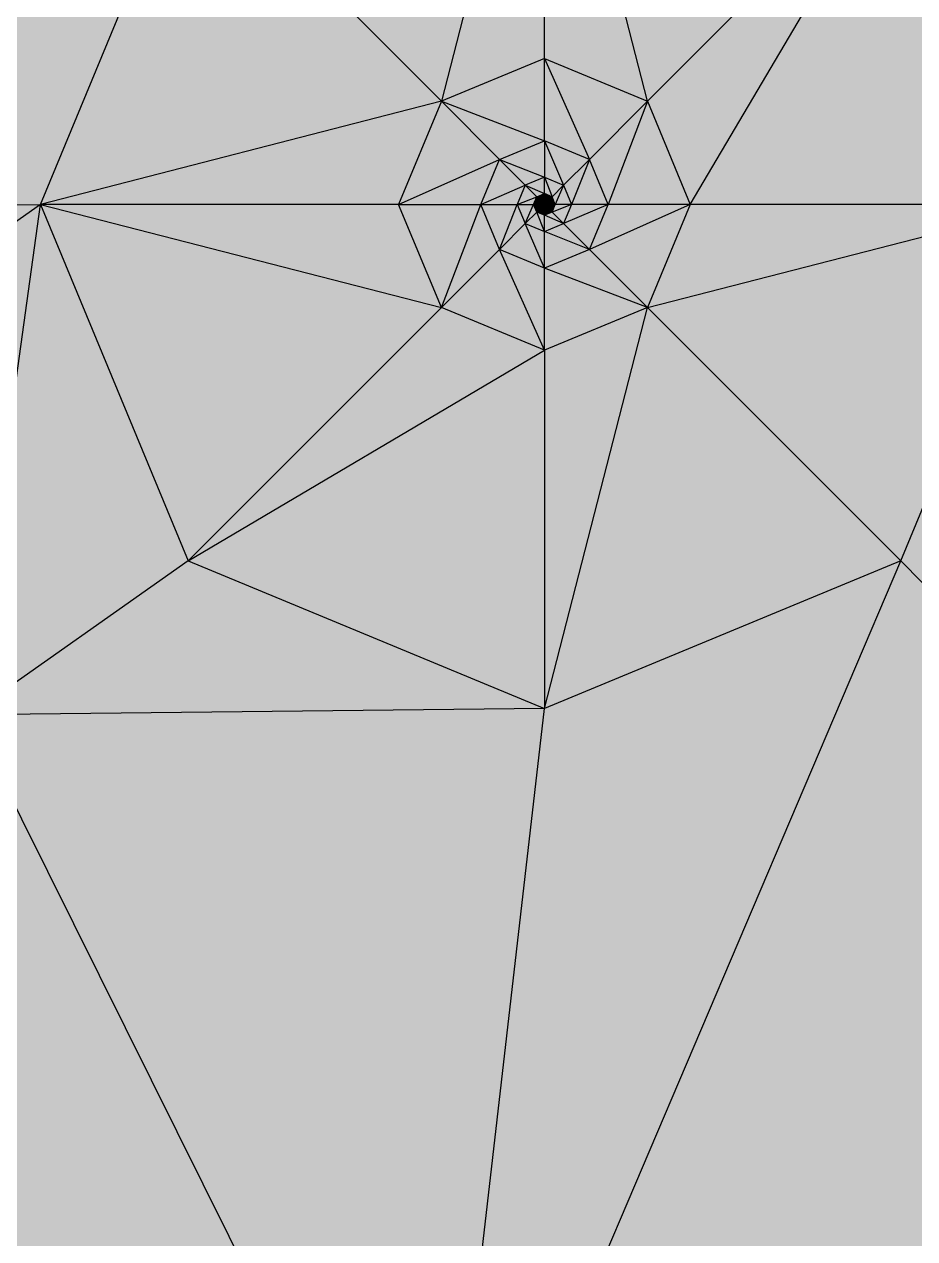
# Model space of a CAD drawing. Header units: inches. Extents: x 0 to 613718, y 0 to 269741.
# Drawn here: x 612914.6 to 613036.8, y 267830.2 to 267996.7 of the extents above; entities that cross this region are included whole.
import ezdxf

# ---------------------------------------------------------------- set-up
doc = ezdxf.new("R2010")
doc.units = ezdxf.units.IN
doc.header["$MEASUREMENT"] = 0

msp = doc.modelspace()

# ---------------------------------------------------------------- hatches: boundary and pattern name
for points in [[(612986, 268041.13), (612937.12, 268020.88), (612971.86, 267986.14), (612986, 268041.13)], [(612986, 268041.13), (612937.12, 268020.88), (612971.86, 267986.14), (612986, 268041.13)], [(612986, 268041.13), (612971.86, 267986.14), (612986, 267992), (612986, 268041.13)], [(612986, 268041.13), (612971.86, 267986.14), (612986, 267992), (612986, 268041.13)], [(613000.14, 267986.14), (612986, 268041.13), (612986, 267992), (613000.14, 267986.14)], [(613034.88, 268020.88), (612986, 268041.13), (613000.14, 267986.14), (613034.88, 268020.88)], [(613000.14, 267986.14), (612986, 268041.13), (612986, 267992), (613000.14, 267986.14)], [(613034.88, 268020.88), (612986, 268041.13), (613000.14, 267986.14), (613034.88, 268020.88)], [(612937.12, 268020.88), (612838, 267971.13), (612916.87, 267972), (612937.12, 268020.88)], [(612937.12, 268020.88), (612838, 267971.13), (612916.87, 267972), (612937.12, 268020.88)], [(612971.86, 267986.14), (612937.12, 268020.88), (612916.87, 267972), (612971.86, 267986.14)], [(612971.86, 267986.14), (612937.12, 268020.88), (612916.87, 267972), (612971.86, 267986.14)], [(613034.88, 268020.88), (613000.14, 267986.14), (613006, 267972), (613034.88, 268020.88)], [(613034.88, 268020.88), (613000.14, 267986.14), (613006, 267972), (613034.88, 268020.88)], [(613055.13, 267972), (613034.88, 268020.88), (613006, 267972), (613055.13, 267972)], [(613055.13, 267972), (613034.88, 268020.88), (613006, 267972), (613055.13, 267972)], [(612986, 267992), (612971.86, 267986.14), (612986, 267980.73), (612986, 267992)], [(612986, 267992), (612971.86, 267986.14), (612986, 267980.73), (612986, 267992)], [(613000.14, 267986.14), (612986, 267992), (612992.17, 267978.17), (613000.14, 267986.14)], [(612992.17, 267978.17), (612986, 267992), (612986, 267980.73), (612992.17, 267978.17)], [(613000.14, 267986.14), (612986, 267992), (612992.17, 267978.17), (613000.14, 267986.14)], [(612992.17, 267978.17), (612986, 267992), (612986, 267980.73), (612992.17, 267978.17)], [(612971.86, 267986.14), (612916.87, 267972), (612966, 267972), (612971.86, 267986.14)], [(612971.86, 267986.14), (612916.87, 267972), (612966, 267972), (612971.86, 267986.14)], [(612979.83, 267978.17), (612971.86, 267986.14), (612966, 267972), (612979.83, 267978.17)], [(612979.83, 267978.17), (612971.86, 267986.14), (612966, 267972), (612979.83, 267978.17)], [(612986, 267980.73), (612971.86, 267986.14), (612979.83, 267978.17), (612986, 267980.73)], [(612986, 267980.73), (612971.86, 267986.14), (612979.83, 267978.17), (612986, 267980.73)], [(613000.14, 267986.14), (612992.17, 267978.17), (612994.73, 267972), (613000.14, 267986.14)], [(613000.14, 267986.14), (612992.17, 267978.17), (612994.73, 267972), (613000.14, 267986.14)], [(613006, 267972), (613000.14, 267986.14), (612994.73, 267972), (613006, 267972)], [(613006, 267972), (613000.14, 267986.14), (612994.73, 267972), (613006, 267972)], [(612986, 267980.73), (612979.83, 267978.17), (612986, 267975.72), (612986, 267980.73)], [(612986, 267980.73), (612979.83, 267978.17), (612986, 267975.72), (612986, 267980.73)], [(612992.17, 267978.17), (612986, 267980.73), (612988.63, 267974.63), (612992.17, 267978.17)], [(612988.63, 267974.63), (612986, 267980.73), (612986, 267975.72), (612988.63, 267974.63)], [(612992.17, 267978.17), (612986, 267980.73), (612988.63, 267974.63), (612992.17, 267978.17)], [(612988.63, 267974.63), (612986, 267980.73), (612986, 267975.72), (612988.63, 267974.63)], [(612979.83, 267978.17), (612966, 267972), (612977.27, 267972), (612979.83, 267978.17)], [(612979.83, 267978.17), (612966, 267972), (612977.27, 267972), (612979.83, 267978.17)], [(612983.37, 267974.63), (612979.83, 267978.17), (612977.27, 267972), (612983.37, 267974.63)], [(612983.37, 267974.63), (612979.83, 267978.17), (612977.27, 267972), (612983.37, 267974.63)], [(612986, 267975.72), (612979.83, 267978.17), (612983.37, 267974.63), (612986, 267975.72)], [(612986, 267975.72), (612979.83, 267978.17), (612983.37, 267974.63), (612986, 267975.72)], [(612992.17, 267978.17), (612988.63, 267974.63), (612989.72, 267972), (612992.17, 267978.17)], [(612992.17, 267978.17), (612988.63, 267974.63), (612989.72, 267972), (612992.17, 267978.17)], [(612994.73, 267972), (612992.17, 267978.17), (612989.72, 267972), (612994.73, 267972)], [(612994.73, 267972), (612992.17, 267978.17), (612989.72, 267972), (612994.73, 267972)], [(612983.37, 267974.63), (612977.27, 267972), (612982.28, 267972), (612983.37, 267974.63)], [(612983.37, 267974.63), (612977.27, 267972), (612982.28, 267972), (612983.37, 267974.63)], [(612984.95, 267973.05), (612983.37, 267974.63), (612982.28, 267972), (612984.95, 267973.05)], [(612984.95, 267973.05), (612983.37, 267974.63), (612982.28, 267972), (612984.95, 267973.05)], [(612986, 267975.72), (612983.37, 267974.63), (612986, 267973.49), (612986, 267975.72)], [(612986, 267975.72), (612983.37, 267974.63), (612986, 267973.49), (612986, 267975.72)], [(612986, 267973.49), (612983.37, 267974.63), (612984.95, 267973.05), (612986, 267973.49)], [(612986, 267973.49), (612983.37, 267974.63), (612984.95, 267973.05), (612986, 267973.49)], [(612988.63, 267974.63), (612986, 267975.72), (612987.05, 267973.05), (612988.63, 267974.63)], [(612987.05, 267973.05), (612986, 267975.72), (612986, 267973.49), (612987.05, 267973.05)], [(612988.63, 267974.63), (612986, 267975.72), (612987.05, 267973.05), (612988.63, 267974.63)], [(612987.05, 267973.05), (612986, 267975.72), (612986, 267973.49), (612987.05, 267973.05)], [(612988.63, 267974.63), (612987.05, 267973.05), (612987.49, 267972), (612988.63, 267974.63)], [(612988.63, 267974.63), (612987.05, 267973.05), (612987.49, 267972), (612988.63, 267974.63)], [(612989.72, 267972), (612988.63, 267974.63), (612987.49, 267972), (612989.72, 267972)], [(612989.72, 267972), (612988.63, 267974.63), (612987.49, 267972), (612989.72, 267972)], [(612984.95, 267973.05), (612982.28, 267972), (612984.51, 267972), (612984.95, 267973.05)], [(612984.95, 267973.05), (612982.28, 267972), (612984.51, 267972), (612984.95, 267973.05)], [(612985.65, 267972.35), (612984.95, 267973.05), (612984.51, 267972), (612985.65, 267972.35)], [(612985.65, 267972.35), (612984.95, 267973.05), (612984.51, 267972), (612985.65, 267972.35)], [(612986, 267973.49), (612984.95, 267973.05), (612986, 267972.5), (612986, 267973.49)], [(612986, 267973.49), (612984.95, 267973.05), (612986, 267972.5), (612986, 267973.49)], [(612986, 267972.5), (612984.95, 267973.05), (612985.65, 267972.35), (612986, 267972.5)], [(612986, 267972.5), (612984.95, 267973.05), (612985.65, 267972.35), (612986, 267972.5)], [(612987.05, 267973.05), (612986, 267973.49), (612986.35, 267972.35), (612987.05, 267973.05)], [(612986.35, 267972.35), (612986, 267973.49), (612986, 267972.5), (612986.35, 267972.35)], [(612987.05, 267973.05), (612986, 267973.49), (612986.35, 267972.35), (612987.05, 267973.05)], [(612986.35, 267972.35), (612986, 267973.49), (612986, 267972.5), (612986.35, 267972.35)], [(612987.05, 267973.05), (612986.35, 267972.35), (612986.5, 267972), (612987.05, 267973.05)], [(612987.05, 267973.05), (612986.35, 267972.35), (612986.5, 267972), (612987.05, 267973.05)], [(612987.49, 267972), (612987.05, 267973.05), (612986.5, 267972), (612987.49, 267972)], [(612987.49, 267972), (612987.05, 267973.05), (612986.5, 267972), (612987.49, 267972)], [(612916.87, 267972), (612838, 267971.13), (612886.88, 267950.88), (612916.87, 267972)], [(612916.87, 267972), (612838, 267971.13), (612886.88, 267950.88), (612916.87, 267972)], [(612916.87, 267972), (612886.88, 267950.88), (612907.13, 267902), (612916.87, 267972)], [(612916.87, 267972), (612886.88, 267950.88), (612907.13, 267902), (612916.87, 267972)], [(612937.12, 267923.12), (612916.87, 267972), (612907.13, 267902), (612937.12, 267923.12)], [(612937.12, 267923.12), (612916.87, 267972), (612907.13, 267902), (612937.12, 267923.12)], [(612971.86, 267957.86), (612966, 267972), (612916.87, 267972), (612971.86, 267957.86)], [(612971.86, 267957.86), (612916.87, 267972), (612937.12, 267923.12), (612971.86, 267957.86)], [(612971.86, 267957.86), (612966, 267972), (612916.87, 267972), (612971.86, 267957.86)], [(612971.86, 267957.86), (612916.87, 267972), (612937.12, 267923.12), (612971.86, 267957.86)], [(612977.27, 267972), (612966, 267972), (612971.86, 267957.86), (612977.27, 267972)], [(612977.27, 267972), (612966, 267972), (612971.86, 267957.86), (612977.27, 267972)], [(612979.83, 267965.83), (612977.27, 267972), (612971.86, 267957.86), (612979.83, 267965.83)], [(612979.83, 267965.83), (612977.27, 267972), (612971.86, 267957.86), (612979.83, 267965.83)], [(612982.28, 267972), (612977.27, 267972), (612979.83, 267965.83), (612982.28, 267972)], [(612982.28, 267972), (612977.27, 267972), (612979.83, 267965.83), (612982.28, 267972)], [(612983.37, 267969.37), (612982.28, 267972), (612979.83, 267965.83), (612983.37, 267969.37)], [(612983.37, 267969.37), (612982.28, 267972), (612979.83, 267965.83), (612983.37, 267969.37)], [(612984.51, 267972), (612982.28, 267972), (612983.37, 267969.37), (612984.51, 267972)], [(612984.51, 267972), (612982.28, 267972), (612983.37, 267969.37), (612984.51, 267972)], [(612984.95, 267970.95), (612984.51, 267972), (612983.37, 267969.37), (612984.95, 267970.95)], [(612984.95, 267970.95), (612984.51, 267972), (612983.37, 267969.37), (612984.95, 267970.95)], [(612985.65, 267972.35), (612984.51, 267972), (612985.5, 267972), (612985.65, 267972.35)], [(612985.65, 267972.35), (612984.51, 267972), (612985.5, 267972), (612985.65, 267972.35)], [(612985.5, 267972), (612984.51, 267972), (612984.95, 267970.95), (612985.5, 267972)], [(612985.5, 267972), (612984.51, 267972), (612984.95, 267970.95), (612985.5, 267972)], [(612985.65, 267971.65), (612985.5, 267972), (612984.95, 267970.95), (612985.65, 267971.65)], [(612985.65, 267971.65), (612985.5, 267972), (612984.95, 267970.95), (612985.65, 267971.65)], [(612986, 267970.51), (612985.65, 267971.65), (612984.95, 267970.95), (612986, 267970.51)], [(612986, 267970.51), (612985.65, 267971.65), (612984.95, 267970.95), (612986, 267970.51)], [(612986, 267972), (612985.65, 267972.35), (612985.5, 267972), (612986, 267972)], [(612986, 267972), (612985.65, 267972.35), (612985.5, 267972), (612986, 267972)], [(612986, 267972), (612985.5, 267972), (612985.65, 267971.65), (612986, 267972)], [(612986, 267972), (612985.5, 267972), (612985.65, 267971.65), (612986, 267972)], [(612986, 267972.5), (612985.65, 267972.35), (612986, 267972), (612986, 267972.5)], [(612986, 267972.5), (612985.65, 267972.35), (612986, 267972), (612986, 267972.5)], [(612986, 267972), (612985.65, 267971.65), (612986, 267971.5), (612986, 267972)], [(612986, 267972), (612985.65, 267971.65), (612986, 267971.5), (612986, 267972)], [(612986, 267971.5), (612985.65, 267971.65), (612986, 267970.51), (612986, 267971.5)], [(612986, 267971.5), (612985.65, 267971.65), (612986, 267970.51), (612986, 267971.5)], [(612986.35, 267972.35), (612986, 267972.5), (612986, 267972), (612986.35, 267972.35)], [(612986.35, 267972.35), (612986, 267972.5), (612986, 267972), (612986.35, 267972.35)], [(612986.5, 267972), (612986.35, 267972.35), (612986, 267972), (612986.5, 267972)], [(612986.5, 267972), (612986.35, 267972.35), (612986, 267972), (612986.5, 267972)], [(612986.35, 267971.65), (612986, 267972), (612986, 267971.5), (612986.35, 267971.65)], [(612986.5, 267972), (612986, 267972), (612986.35, 267971.65), (612986.5, 267972)], [(612986.35, 267971.65), (612986, 267972), (612986, 267971.5), (612986.35, 267971.65)], [(612986.5, 267972), (612986, 267972), (612986.35, 267971.65), (612986.5, 267972)], [(612987.05, 267970.95), (612986.35, 267971.65), (612986, 267971.5), (612987.05, 267970.95)], [(612987.05, 267970.95), (612986.35, 267971.65), (612986, 267971.5), (612987.05, 267970.95)], [(612987.05, 267970.95), (612986, 267971.5), (612986, 267970.51), (612987.05, 267970.95)], [(612987.05, 267970.95), (612986, 267971.5), (612986, 267970.51), (612987.05, 267970.95)], [(612987.49, 267972), (612986.35, 267971.65), (612987.05, 267970.95), (612987.49, 267972)], [(612987.49, 267972), (612986.5, 267972), (612986.35, 267971.65), (612987.49, 267972)], [(612987.49, 267972), (612986.35, 267971.65), (612987.05, 267970.95), (612987.49, 267972)], [(612987.49, 267972), (612986.5, 267972), (612986.35, 267971.65), (612987.49, 267972)], [(612989.72, 267972), (612987.05, 267970.95), (612988.63, 267969.37), (612989.72, 267972)], [(612989.72, 267972), (612987.49, 267972), (612987.05, 267970.95), (612989.72, 267972)], [(612989.72, 267972), (612987.05, 267970.95), (612988.63, 267969.37), (612989.72, 267972)], [(612989.72, 267972), (612987.49, 267972), (612987.05, 267970.95), (612989.72, 267972)], [(612994.73, 267972), (612988.63, 267969.37), (612992.17, 267965.83), (612994.73, 267972)], [(612994.73, 267972), (612989.72, 267972), (612988.63, 267969.37), (612994.73, 267972)], [(612994.73, 267972), (612988.63, 267969.37), (612992.17, 267965.83), (612994.73, 267972)], [(612994.73, 267972), (612989.72, 267972), (612988.63, 267969.37), (612994.73, 267972)], [(613006, 267972), (612992.17, 267965.83), (613000.14, 267957.86), (613006, 267972)], [(613006, 267972), (612994.73, 267972), (612992.17, 267965.83), (613006, 267972)], [(613006, 267972), (612992.17, 267965.83), (613000.14, 267957.86), (613006, 267972)], [(613006, 267972), (612994.73, 267972), (612992.17, 267965.83), (613006, 267972)], [(613055.13, 267972), (613006, 267972), (613000.14, 267957.86), (613055.13, 267972)], [(613055.13, 267972), (613000.14, 267957.86), (613034.88, 267923.12), (613055.13, 267972)], [(613055.13, 267972), (613006, 267972), (613000.14, 267957.86), (613055.13, 267972)], [(613055.13, 267972), (613000.14, 267957.86), (613034.88, 267923.12), (613055.13, 267972)], [(613116.81, 267839.92), (613055.13, 267972), (613034.88, 267923.12), (613116.81, 267839.92)], [(613116.81, 267839.92), (613055.13, 267972), (613034.88, 267923.12), (613116.81, 267839.92)], [(612986, 267968.28), (612984.95, 267970.95), (612983.37, 267969.37), (612986, 267968.28)], [(612986, 267968.28), (612984.95, 267970.95), (612983.37, 267969.37), (612986, 267968.28)], [(612986, 267970.51), (612984.95, 267970.95), (612986, 267968.28), (612986, 267970.51)], [(612986, 267970.51), (612984.95, 267970.95), (612986, 267968.28), (612986, 267970.51)], [(612988.63, 267969.37), (612987.05, 267970.95), (612986, 267970.51), (612988.63, 267969.37)], [(612988.63, 267969.37), (612987.05, 267970.95), (612986, 267970.51), (612988.63, 267969.37)], [(612988.63, 267969.37), (612986, 267970.51), (612986, 267968.28), (612988.63, 267969.37)], [(612988.63, 267969.37), (612986, 267970.51), (612986, 267968.28), (612988.63, 267969.37)], [(612986, 267963.27), (612983.37, 267969.37), (612979.83, 267965.83), (612986, 267963.27)], [(612986, 267963.27), (612983.37, 267969.37), (612979.83, 267965.83), (612986, 267963.27)], [(612986, 267968.28), (612983.37, 267969.37), (612986, 267963.27), (612986, 267968.28)], [(612986, 267968.28), (612983.37, 267969.37), (612986, 267963.27), (612986, 267968.28)], [(612992.17, 267965.83), (612988.63, 267969.37), (612986, 267968.28), (612992.17, 267965.83)], [(612992.17, 267965.83), (612988.63, 267969.37), (612986, 267968.28), (612992.17, 267965.83)], [(612992.17, 267965.83), (612986, 267968.28), (612986, 267963.27), (612992.17, 267965.83)], [(612992.17, 267965.83), (612986, 267968.28), (612986, 267963.27), (612992.17, 267965.83)], [(612986, 267952), (612979.83, 267965.83), (612971.86, 267957.86), (612986, 267952)], [(612986, 267952), (612979.83, 267965.83), (612971.86, 267957.86), (612986, 267952)], [(612986, 267963.27), (612979.83, 267965.83), (612986, 267952), (612986, 267963.27)], [(612986, 267963.27), (612979.83, 267965.83), (612986, 267952), (612986, 267963.27)], [(613000.14, 267957.86), (612992.17, 267965.83), (612986, 267963.27), (613000.14, 267957.86)], [(613000.14, 267957.86), (612992.17, 267965.83), (612986, 267963.27), (613000.14, 267957.86)], [(613000.14, 267957.86), (612986, 267963.27), (612986, 267952), (613000.14, 267957.86)], [(613000.14, 267957.86), (612986, 267963.27), (612986, 267952), (613000.14, 267957.86)], [(612986, 267952), (612971.86, 267957.86), (612937.12, 267923.12), (612986, 267952)], [(612986, 267952), (612971.86, 267957.86), (612937.12, 267923.12), (612986, 267952)], [(613000.14, 267957.86), (612986, 267952), (612986, 267902.87), (613000.14, 267957.86)], [(613034.88, 267923.12), (613000.14, 267957.86), (612986, 267902.87), (613034.88, 267923.12)], [(613000.14, 267957.86), (612986, 267952), (612986, 267902.87), (613000.14, 267957.86)], [(613034.88, 267923.12), (613000.14, 267957.86), (612986, 267902.87), (613034.88, 267923.12)], [(612986, 267952), (612937.12, 267923.12), (612986, 267902.87), (612986, 267952)], [(612986, 267952), (612937.12, 267923.12), (612986, 267902.87), (612986, 267952)], [(612986, 267902.87), (612937.12, 267923.12), (612907.13, 267902), (612986, 267902.87)], [(612986, 267902.87), (612937.12, 267923.12), (612907.13, 267902), (612986, 267902.87)], [(613034.88, 267923.12), (612986, 267902.87), (612971.08, 267773.34), (613034.88, 267923.12)], [(613116.81, 267839.92), (613034.88, 267923.12), (612971.08, 267773.34), (613116.81, 267839.92)], [(613034.88, 267923.12), (612986, 267902.87), (612971.08, 267773.34), (613034.88, 267923.12)], [(613116.81, 267839.92), (613034.88, 267923.12), (612971.08, 267773.34), (613116.81, 267839.92)], [(612971.08, 267773.34), (612907.13, 267902), (612886.88, 267853.12), (612971.08, 267773.34)], [(612971.08, 267773.34), (612907.13, 267902), (612886.88, 267853.12), (612971.08, 267773.34)], [(612986, 267902.87), (612907.13, 267902), (612971.08, 267773.34), (612986, 267902.87)], [(612986, 267902.87), (612907.13, 267902), (612971.08, 267773.34), (612986, 267902.87)]]:
    msp.add_hatch(color=256).paths.add_polyline_path(points, flags=0)

# ---------------------------------------------------------------- linework, layer by layer
for points, elevation in [([(612992.17, 267978.17), (612986, 267980.73)], 246.6), ([(612992.17, 267978.17), (612986, 267980.73)], 246.6), ([(612986, 267975.72), (612988.63, 267974.63)], 246.54), ([(612986, 267975.72), (612988.63, 267974.63)], 246.54), ([(612987.05, 267973.05), (612986, 267973.49)], 246.5), ([(612987.05, 267973.05), (612986, 267973.49)], 246.5), ([(612985.65, 267972.35), (612985.5, 267972)], 246.44), ([(612985.65, 267972.35), (612985.5, 267972)], 246.44), ([(612985.5, 267972), (612986, 267972)], 246.44), ([(612985.5, 267972), (612985.65, 267971.65)], 246.44), ([(612985.5, 267972), (612986, 267972)], 246.44), ([(612985.5, 267972), (612985.65, 267971.65)], 246.44), ([(612986, 267972.5), (612985.65, 267972.35)], 246.44), ([(612986, 267972.5), (612985.65, 267972.35)], 246.44), ([(612986, 267972), (612985.65, 267972.35)], 246.44), ([(612986, 267972), (612985.65, 267972.35)], 246.44), ([(612986, 267972), (612985.65, 267971.65)], 246.44), ([(612986, 267972), (612985.65, 267971.65)], 246.44), ([(612985.65, 267971.65), (612986, 267971.5)], 246.44), ([(612985.65, 267971.65), (612986, 267971.5)], 246.44), ([(612986, 267972.5), (612986.35, 267972.35)], 246.44), ([(612986, 267972), (612986, 267972.5)], 246.44), ([(612986, 267972.5), (612986.35, 267972.35)], 246.44), ([(612986, 267972), (612986, 267972.5)], 246.44), ([(612986.35, 267972.35), (612986, 267972)], 246.44), ([(612986.35, 267972.35), (612986, 267972)], 246.44), ([(612986, 267971.5), (612986, 267972)], 246.44), ([(612986.35, 267971.65), (612986, 267972)], 246.44), ([(612986, 267972), (612986.5, 267972)], 246.44), ([(612986, 267971.5), (612986, 267972)], 246.44), ([(612986.35, 267971.65), (612986, 267972)], 246.44), ([(612986, 267972), (612986.5, 267972)], 246.44), ([(612986, 267971.5), (612986.35, 267971.65)], 246.44), ([(612986, 267971.5), (612986.35, 267971.65)], 246.44), ([(612986.35, 267972.35), (612986.5, 267972)], 246.44), ([(612986.35, 267972.35), (612986.5, 267972)], 246.44), ([(612986.5, 267972), (612986.35, 267971.65)], 246.44), ([(612986.5, 267972), (612986.35, 267971.65)], 246.44), ([(612986, 267970.51), (612984.95, 267970.95)], 246.48), ([(612986, 267970.51), (612984.95, 267970.95)], 246.48), ([(612983.37, 267969.37), (612986, 267968.28)], 246.51), ([(612983.37, 267969.37), (612986, 267968.28)], 246.51), ([(612986, 267963.27), (612979.83, 267965.83)], 246.53), ([(612986, 267963.27), (612979.83, 267965.83)], 246.53)]:
    msp.add_lwpolyline(points, dxfattribs=dict(elevation=elevation))
for points in [[(612986, 268041.13, 246.92), (612971.86, 267986.14, 246.63)], [(612986, 268041.13, 246.92), (612971.86, 267986.14, 246.63)], [(612986, 267992, 246.68), (612986, 268041.13, 246.92)], [(613000.14, 267986.14, 246.68), (612986, 268041.13, 246.92)], [(612986, 267992, 246.68), (612986, 268041.13, 246.92)], [(613000.14, 267986.14, 246.68), (612986, 268041.13, 246.92)], [(612916.87, 267972, 246.53), (612937.12, 268020.88, 246.75)], [(612916.87, 267972, 246.53), (612937.12, 268020.88, 246.75)], [(612937.12, 268020.88, 246.75), (612971.86, 267986.14, 246.63)], [(612937.12, 268020.88, 246.75), (612971.86, 267986.14, 246.63)], [(613034.88, 268020.88, 246.92), (613000.14, 267986.14, 246.68)], [(613034.88, 268020.88, 246.92), (613000.14, 267986.14, 246.68)], [(613006, 267972, 246.63), (613034.88, 268020.88, 246.92)], [(613006, 267972, 246.63), (613034.88, 268020.88, 246.92)], [(612986, 267992, 246.68), (612971.86, 267986.14, 246.63)], [(612986, 267992, 246.68), (612971.86, 267986.14, 246.63)], [(612986, 267980.73, 246.6), (612986, 267992, 246.68)], [(612986, 267992, 246.68), (613000.14, 267986.14, 246.68)], [(612986, 267992, 246.68), (612992.17, 267978.17, 246.6)], [(612986, 267980.73, 246.6), (612986, 267992, 246.68)], [(612986, 267992, 246.68), (613000.14, 267986.14, 246.68)], [(612986, 267992, 246.68), (612992.17, 267978.17, 246.6)], [(612971.86, 267986.14, 246.63), (612916.87, 267972, 246.53)], [(612971.86, 267986.14, 246.63), (612916.87, 267972, 246.53)], [(612971.86, 267986.14, 246.63), (612966, 267972, 246.56)], [(612971.86, 267986.14, 246.63), (612966, 267972, 246.56)], [(612971.86, 267986.14, 246.63), (612986, 267980.73, 246.6)], [(612971.86, 267986.14, 246.63), (612979.83, 267978.17, 246.58)], [(612971.86, 267986.14, 246.63), (612986, 267980.73, 246.6)], [(612971.86, 267986.14, 246.63), (612979.83, 267978.17, 246.58)], [(613000.14, 267986.14, 246.68), (612992.17, 267978.17, 246.6)], [(613000.14, 267986.14, 246.68), (612992.17, 267978.17, 246.6)], [(613000.14, 267986.14, 246.68), (612994.73, 267972, 246.58)], [(613000.14, 267986.14, 246.68), (612994.73, 267972, 246.58)], [(613000.14, 267986.14, 246.68), (613006, 267972, 246.63)], [(613000.14, 267986.14, 246.68), (613006, 267972, 246.63)], [(612979.83, 267978.17, 246.58), (612986, 267980.73, 246.6)], [(612979.83, 267978.17, 246.58), (612986, 267980.73, 246.6)], [(612986, 267980.73, 246.6), (612988.63, 267974.63, 246.54)], [(612986, 267980.73, 246.6), (612986, 267975.72, 246.54)], [(612986, 267980.73, 246.6), (612988.63, 267974.63, 246.54)], [(612986, 267980.73, 246.6), (612986, 267975.72, 246.54)], [(612966, 267972, 246.56), (612979.83, 267978.17, 246.58)], [(612966, 267972, 246.56), (612979.83, 267978.17, 246.58)], [(612977.27, 267972, 246.55), (612979.83, 267978.17, 246.58)], [(612977.27, 267972, 246.55), (612979.83, 267978.17, 246.58)], [(612979.83, 267978.17, 246.58), (612986, 267975.72, 246.54)], [(612979.83, 267978.17, 246.58), (612983.37, 267974.63, 246.53)], [(612979.83, 267978.17, 246.58), (612986, 267975.72, 246.54)], [(612979.83, 267978.17, 246.58), (612983.37, 267974.63, 246.53)], [(612992.17, 267978.17, 246.6), (612988.63, 267974.63, 246.54)], [(612992.17, 267978.17, 246.6), (612988.63, 267974.63, 246.54)], [(612992.17, 267978.17, 246.6), (612989.72, 267972, 246.53)], [(612992.17, 267978.17, 246.6), (612989.72, 267972, 246.53)], [(612994.73, 267972, 246.58), (612992.17, 267978.17, 246.6)], [(612994.73, 267972, 246.58), (612992.17, 267978.17, 246.6)], [(612977.27, 267972, 246.55), (612983.37, 267974.63, 246.53)], [(612977.27, 267972, 246.55), (612983.37, 267974.63, 246.53)], [(612983.37, 267974.63, 246.53), (612982.28, 267972, 246.52)], [(612983.37, 267974.63, 246.53), (612982.28, 267972, 246.52)], [(612986, 267975.72, 246.54), (612983.37, 267974.63, 246.53)], [(612986, 267975.72, 246.54), (612983.37, 267974.63, 246.53)], [(612983.37, 267974.63, 246.53), (612986, 267973.49, 246.5)], [(612983.37, 267974.63, 246.53), (612984.95, 267973.05, 246.49)], [(612983.37, 267974.63, 246.53), (612986, 267973.49, 246.5)], [(612983.37, 267974.63, 246.53), (612984.95, 267973.05, 246.49)], [(612986, 267973.49, 246.5), (612986, 267975.72, 246.54)], [(612986, 267975.72, 246.54), (612987.05, 267973.05, 246.5)], [(612986, 267973.49, 246.5), (612986, 267975.72, 246.54)], [(612986, 267975.72, 246.54), (612987.05, 267973.05, 246.5)], [(612988.63, 267974.63, 246.54), (612987.05, 267973.05, 246.5)], [(612988.63, 267974.63, 246.54), (612987.05, 267973.05, 246.5)], [(612988.63, 267974.63, 246.54), (612987.49, 267972, 246.49)], [(612988.63, 267974.63, 246.54), (612987.49, 267972, 246.49)], [(612988.63, 267974.63, 246.54), (612989.72, 267972, 246.53)], [(612988.63, 267974.63, 246.54), (612989.72, 267972, 246.53)], [(612982.28, 267972, 246.52), (612984.95, 267973.05, 246.49)], [(612982.28, 267972, 246.52), (612984.95, 267973.05, 246.49)], [(612984.51, 267972, 246.49), (612984.95, 267973.05, 246.49)], [(612984.51, 267972, 246.49), (612984.95, 267973.05, 246.49)], [(612984.95, 267973.05, 246.49), (612986, 267973.49, 246.5)], [(612984.95, 267973.05, 246.49), (612986, 267973.49, 246.5)], [(612984.95, 267973.05, 246.49), (612986, 267972.5, 246.44)], [(612984.95, 267973.05, 246.49), (612985.65, 267972.35, 246.44)], [(612984.95, 267973.05, 246.49), (612986, 267972.5, 246.44)], [(612984.95, 267973.05, 246.49), (612985.65, 267972.35, 246.44)], [(612986, 267973.49, 246.5), (612986.35, 267972.35, 246.44)], [(612986, 267973.49, 246.5), (612986, 267972.5, 246.44)], [(612986, 267973.49, 246.5), (612986.35, 267972.35, 246.44)], [(612986, 267973.49, 246.5), (612986, 267972.5, 246.44)], [(612987.05, 267973.05, 246.5), (612986.35, 267972.35, 246.44)], [(612987.05, 267973.05, 246.5), (612986.35, 267972.35, 246.44)], [(612987.05, 267973.05, 246.5), (612986.5, 267972, 246.44)], [(612987.05, 267973.05, 246.5), (612986.5, 267972, 246.44)], [(612987.49, 267972, 246.49), (612987.05, 267973.05, 246.5)], [(612987.49, 267972, 246.49), (612987.05, 267973.05, 246.5)], [(612838, 267971.13, 246.44), (612916.87, 267972, 246.53)], [(612838, 267971.13, 246.44), (612916.87, 267972, 246.53)], [(612916.87, 267972, 246.53), (612886.88, 267950.88, 246.41)], [(612916.87, 267972, 246.53), (612886.88, 267950.88, 246.41)], [(612907.13, 267902, 246.28), (612916.87, 267972, 246.53)], [(612907.13, 267902, 246.28), (612916.87, 267972, 246.53)], [(612966, 267972, 246.56), (612916.87, 267972, 246.53)], [(612916.87, 267972, 246.53), (612971.86, 267957.86, 246.52)], [(612916.87, 267972, 246.53), (612937.12, 267923.12, 246.38)], [(612966, 267972, 246.56), (612916.87, 267972, 246.53)], [(612916.87, 267972, 246.53), (612971.86, 267957.86, 246.52)], [(612916.87, 267972, 246.53), (612937.12, 267923.12, 246.38)], [(612971.86, 267957.86, 246.52), (612966, 267972, 246.56)], [(612966, 267972, 246.56), (612977.27, 267972, 246.55)], [(612971.86, 267957.86, 246.52), (612966, 267972, 246.56)], [(612966, 267972, 246.56), (612977.27, 267972, 246.55)], [(612971.86, 267957.86, 246.52), (612977.27, 267972, 246.55)], [(612971.86, 267957.86, 246.52), (612977.27, 267972, 246.55)], [(612979.83, 267965.83, 246.53), (612977.27, 267972, 246.55)], [(612977.27, 267972, 246.55), (612982.28, 267972, 246.52)], [(612979.83, 267965.83, 246.53), (612977.27, 267972, 246.55)], [(612977.27, 267972, 246.55), (612982.28, 267972, 246.52)], [(612979.83, 267965.83, 246.53), (612982.28, 267972, 246.52)], [(612979.83, 267965.83, 246.53), (612982.28, 267972, 246.52)], [(612982.28, 267972, 246.52), (612984.51, 267972, 246.49)], [(612982.28, 267972, 246.52), (612983.37, 267969.37, 246.51)], [(612982.28, 267972, 246.52), (612984.51, 267972, 246.49)], [(612982.28, 267972, 246.52), (612983.37, 267969.37, 246.51)], [(612983.37, 267969.37, 246.51), (612984.51, 267972, 246.49)], [(612983.37, 267969.37, 246.51), (612984.51, 267972, 246.49)], [(612984.51, 267972, 246.49), (612985.65, 267972.35, 246.44)], [(612984.51, 267972, 246.49), (612985.65, 267972.35, 246.44)], [(612984.95, 267970.95, 246.48), (612984.51, 267972, 246.49)], [(612984.51, 267972, 246.49), (612985.5, 267972, 246.44)], [(612984.95, 267970.95, 246.48), (612984.51, 267972, 246.49)], [(612984.51, 267972, 246.49), (612985.5, 267972, 246.44)], [(612984.95, 267970.95, 246.48), (612985.5, 267972, 246.44)], [(612984.95, 267970.95, 246.48), (612985.5, 267972, 246.44)], [(612984.95, 267970.95, 246.48), (612985.65, 267971.65, 246.44)], [(612984.95, 267970.95, 246.48), (612985.65, 267971.65, 246.44)], [(612986, 267970.51, 246.48), (612985.65, 267971.65, 246.44)], [(612986, 267970.51, 246.48), (612985.65, 267971.65, 246.44)], [(612986, 267970.51, 246.48), (612986, 267971.5, 246.44)], [(612987.05, 267970.95, 246.49), (612986, 267971.5, 246.44)], [(612986, 267970.51, 246.48), (612986, 267971.5, 246.44)], [(612987.05, 267970.95, 246.49), (612986, 267971.5, 246.44)], [(612987.49, 267972, 246.49), (612986.35, 267971.65, 246.44)], [(612987.49, 267972, 246.49), (612986.35, 267971.65, 246.44)], [(612986.35, 267971.65, 246.44), (612987.05, 267970.95, 246.49)], [(612986.35, 267971.65, 246.44), (612987.05, 267970.95, 246.49)], [(612987.49, 267972, 246.49), (612986.5, 267972, 246.44)], [(612987.49, 267972, 246.49), (612986.5, 267972, 246.44)], [(612987.05, 267970.95, 246.49), (612987.49, 267972, 246.49)], [(612989.72, 267972, 246.53), (612987.05, 267970.95, 246.49)], [(612987.05, 267970.95, 246.49), (612987.49, 267972, 246.49)], [(612989.72, 267972, 246.53), (612987.05, 267970.95, 246.49)], [(612989.72, 267972, 246.53), (612987.49, 267972, 246.49)], [(612989.72, 267972, 246.53), (612987.49, 267972, 246.49)], [(612994.73, 267972, 246.58), (612988.63, 267969.37, 246.52)], [(612989.72, 267972, 246.53), (612988.63, 267969.37, 246.52)], [(612994.73, 267972, 246.58), (612988.63, 267969.37, 246.52)], [(612989.72, 267972, 246.53), (612988.63, 267969.37, 246.52)], [(612994.73, 267972, 246.58), (612989.72, 267972, 246.53)], [(612994.73, 267972, 246.58), (612989.72, 267972, 246.53)], [(612992.17, 267965.83, 246.55), (612994.73, 267972, 246.58)], [(613006, 267972, 246.63), (612992.17, 267965.83, 246.55)], [(612992.17, 267965.83, 246.55), (612994.73, 267972, 246.58)], [(613006, 267972, 246.63), (612992.17, 267965.83, 246.55)], [(613006, 267972, 246.63), (612994.73, 267972, 246.58)], [(613006, 267972, 246.63), (612994.73, 267972, 246.58)], [(613006, 267972, 246.63), (613000.14, 267957.86, 246.56)], [(613000.14, 267957.86, 246.56), (613055.13, 267972, 246.76)], [(613006, 267972, 246.63), (613000.14, 267957.86, 246.56)], [(613000.14, 267957.86, 246.56), (613055.13, 267972, 246.76)], [(613055.13, 267972, 246.76), (613006, 267972, 246.63)], [(613055.13, 267972, 246.76), (613006, 267972, 246.63)], [(613034.88, 267923.12, 246.53), (613055.13, 267972, 246.76)], [(613034.88, 267923.12, 246.53), (613055.13, 267972, 246.76)], [(612983.37, 267969.37, 246.51), (612984.95, 267970.95, 246.48)], [(612983.37, 267969.37, 246.51), (612984.95, 267970.95, 246.48)], [(612986, 267968.28, 246.51), (612984.95, 267970.95, 246.48)], [(612986, 267968.28, 246.51), (612984.95, 267970.95, 246.48)], [(612987.05, 267970.95, 246.49), (612986, 267970.51, 246.48)], [(612987.05, 267970.95, 246.49), (612986, 267970.51, 246.48)], [(612986, 267968.28, 246.51), (612986, 267970.51, 246.48)], [(612988.63, 267969.37, 246.52), (612986, 267970.51, 246.48)], [(612986, 267968.28, 246.51), (612986, 267970.51, 246.48)], [(612988.63, 267969.37, 246.52), (612986, 267970.51, 246.48)], [(612988.63, 267969.37, 246.52), (612987.05, 267970.95, 246.49)], [(612988.63, 267969.37, 246.52), (612987.05, 267970.95, 246.49)], [(612979.83, 267965.83, 246.53), (612983.37, 267969.37, 246.51)], [(612979.83, 267965.83, 246.53), (612983.37, 267969.37, 246.51)], [(612986, 267963.27, 246.53), (612983.37, 267969.37, 246.51)], [(612986, 267963.27, 246.53), (612983.37, 267969.37, 246.51)], [(612986, 267968.28, 246.51), (612988.63, 267969.37, 246.52)], [(612986, 267968.28, 246.51), (612988.63, 267969.37, 246.52)], [(612986, 267963.27, 246.53), (612986, 267968.28, 246.51)], [(612992.17, 267965.83, 246.55), (612986, 267968.28, 246.51)], [(612986, 267963.27, 246.53), (612986, 267968.28, 246.51)], [(612992.17, 267965.83, 246.55), (612986, 267968.28, 246.51)], [(612988.63, 267969.37, 246.52), (612992.17, 267965.83, 246.55)], [(612988.63, 267969.37, 246.52), (612992.17, 267965.83, 246.55)], [(612971.86, 267957.86, 246.52), (612979.83, 267965.83, 246.53)], [(612971.86, 267957.86, 246.52), (612979.83, 267965.83, 246.53)], [(612986, 267952, 246.52), (612979.83, 267965.83, 246.53)], [(612986, 267952, 246.52), (612979.83, 267965.83, 246.53)], [(612992.17, 267965.83, 246.55), (612986, 267963.27, 246.53)], [(612992.17, 267965.83, 246.55), (612986, 267963.27, 246.53)], [(613000.14, 267957.86, 246.56), (612992.17, 267965.83, 246.55)], [(613000.14, 267957.86, 246.56), (612992.17, 267965.83, 246.55)], [(612986, 267952, 246.52), (612986, 267963.27, 246.53)], [(613000.14, 267957.86, 246.56), (612986, 267963.27, 246.53)], [(612986, 267952, 246.52), (612986, 267963.27, 246.53)], [(613000.14, 267957.86, 246.56), (612986, 267963.27, 246.53)], [(612971.86, 267957.86, 246.52), (612937.12, 267923.12, 246.38)], [(612971.86, 267957.86, 246.52), (612937.12, 267923.12, 246.38)], [(612986, 267952, 246.52), (612971.86, 267957.86, 246.52)], [(612986, 267952, 246.52), (612971.86, 267957.86, 246.52)], [(613000.14, 267957.86, 246.56), (612986, 267952, 246.52)], [(612986, 267902.87, 246.38), (613000.14, 267957.86, 246.56)], [(613000.14, 267957.86, 246.56), (612986, 267952, 246.52)], [(612986, 267902.87, 246.38), (613000.14, 267957.86, 246.56)], [(613034.88, 267923.12, 246.53), (613000.14, 267957.86, 246.56)], [(613034.88, 267923.12, 246.53), (613000.14, 267957.86, 246.56)], [(612937.12, 267923.12, 246.38), (612986, 267952, 246.52)], [(612937.12, 267923.12, 246.38), (612986, 267952, 246.52)], [(612986, 267952, 246.52), (612986, 267902.87, 246.38)], [(612986, 267952, 246.52), (612986, 267902.87, 246.38)], [(612937.12, 267923.12, 246.38), (612907.13, 267902, 246.28)], [(612937.12, 267923.12, 246.38), (612907.13, 267902, 246.28)], [(612937.12, 267923.12, 246.38), (612986, 267902.87, 246.38)], [(612937.12, 267923.12, 246.38), (612986, 267902.87, 246.38)], [(612971.08, 267773.34, 246.02), (613034.88, 267923.12, 246.53)], [(612971.08, 267773.34, 246.02), (613034.88, 267923.12, 246.53)], [(613034.88, 267923.12, 246.53), (612986, 267902.87, 246.38)], [(613034.88, 267923.12, 246.53), (612986, 267902.87, 246.38)], [(613116.81, 267839.92, 246.37), (613034.88, 267923.12, 246.53)], [(613116.81, 267839.92, 246.37), (613034.88, 267923.12, 246.53)], [(612986, 267902.87, 246.38), (612907.13, 267902, 246.28)], [(612986, 267902.87, 246.38), (612907.13, 267902, 246.28)], [(612907.13, 267902, 246.28), (612971.08, 267773.34, 246.02)], [(612907.13, 267902, 246.28), (612971.08, 267773.34, 246.02)], [(612971.08, 267773.34, 246.02), (612986, 267902.87, 246.38)], [(612971.08, 267773.34, 246.02), (612986, 267902.87, 246.38)]]:
    msp.add_polyline3d(points)

doc.saveas('drawing.dxf')
